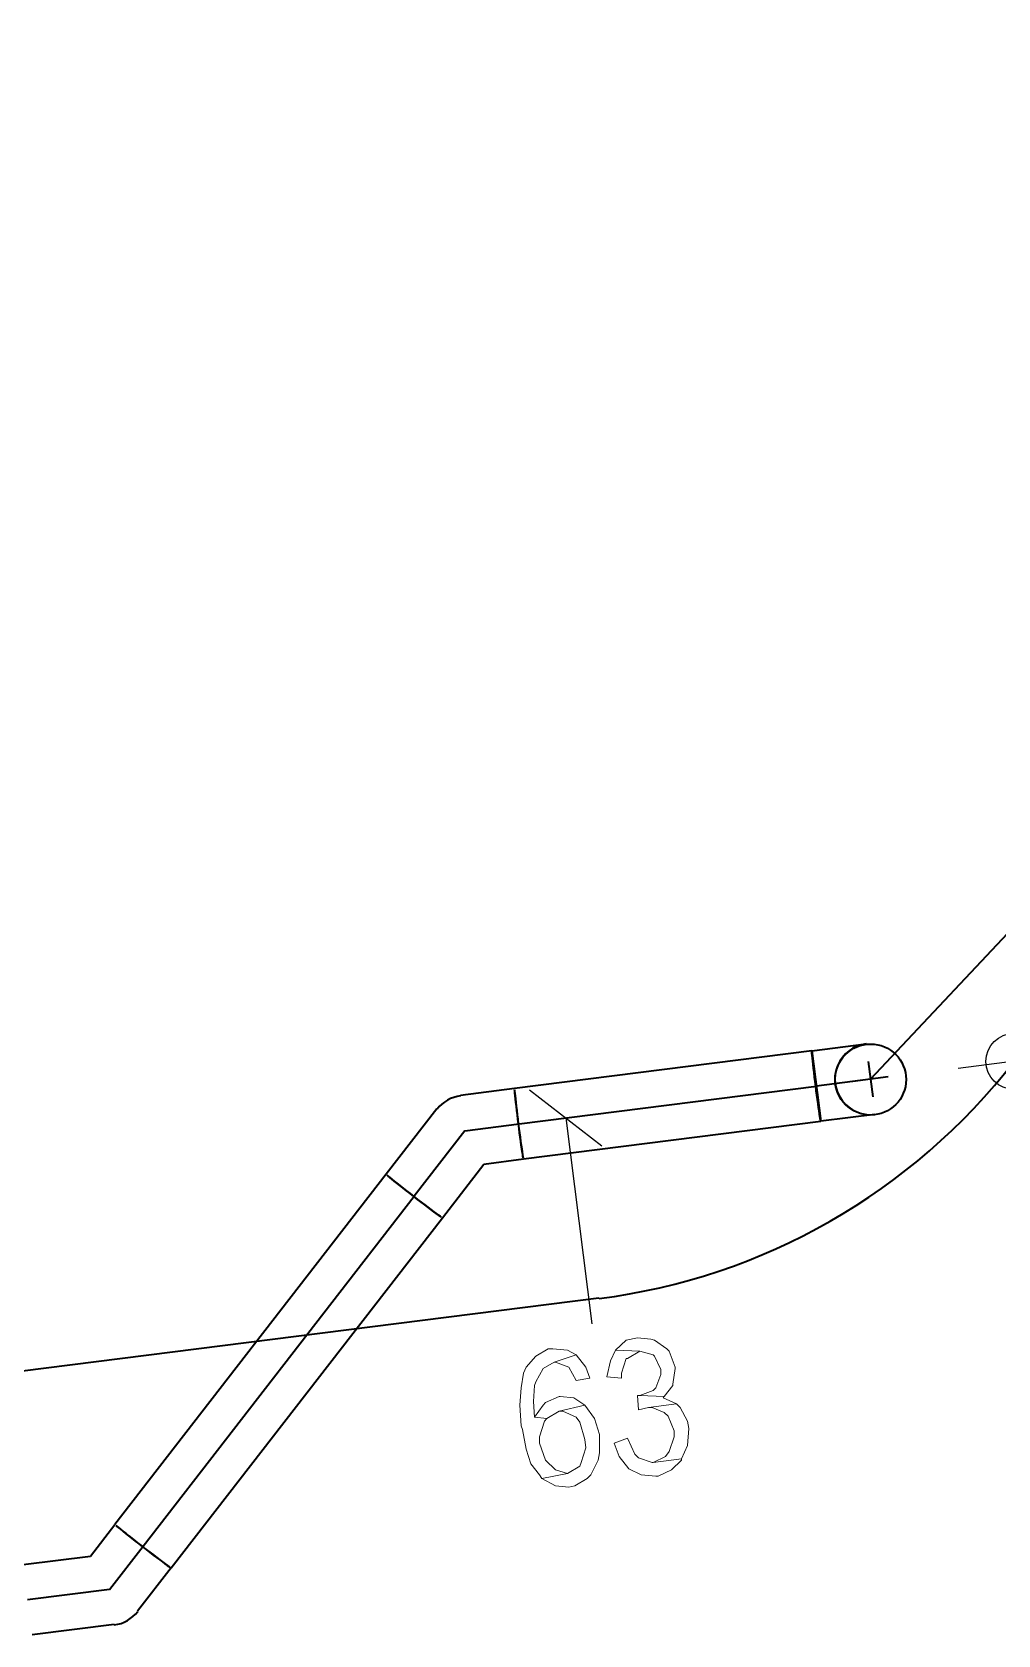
# Model space of a CAD drawing. Header units: metres. Extents: x 2713732.4 to 2713757.2, y 1226081.6 to 1226111.3.
# Drawn here: x 2713744.254 to 2713745.112, y 1226096.381 to 1226097.803 of the extents above; entities that cross this region are included whole.
import ezdxf

# ---------------------------------------------------------------- set-up
doc = ezdxf.new("R2010")
doc.units = ezdxf.units.M
doc.linetypes.add('DASHDOT', pattern=[1, 0.5, -0.25, 0, -0.25])
doc.layers.add('einlagen_boden_erstes_og', color=7, linetype='Continuous', true_color=0x000000)

msp = doc.modelspace()

# ---------------------------------------------------------------- linework, layer by layer
at = {"layer": 'einlagen_boden_erstes_og', "color": 6, "linetype": 'Continuous', "lineweight": 35, "true_color": 0xff00ff, "extrusion": (0.000477202, 0.001815, 0.999998)}
msp.add_line((2713744.9984, 1226096.8738, -0.1711), (2713745.8726, 1226097.8032, -0.1732), dxfattribs=at)
at = {"layer": 'einlagen_boden_erstes_og', "color": 36, "linetype": 'Continuous', "lineweight": 35, "true_color": 0x6a4015, "extrusion": (0.000477202, 0.001815, 0.999998)}
for p, q in [((2713744.9464, 1226096.899, -0.1712), (2713744.6825, 1226096.8655, -0.171)), ((2713744.9464, 1226096.899, -0.1712), (2713744.9945, 1226096.9051, -0.1712)), ((2713744.9544, 1226096.8365, -0.171), (2713744.9464, 1226096.899, -0.1712)), ((2713744.9464, 1226096.899, -0.1712), (2713744.9544, 1226096.8365, -0.171)), ((2713744.9465, 1226096.8966, -0.1712), (2713744.9464, 1226096.8979, -0.1712)), ((2713744.9467, 1226096.8948, -0.1712), (2713744.9465, 1226096.8966, -0.1712)), ((2713744.9469, 1226096.8925, -0.1711), (2713744.9467, 1226096.8948, -0.1712)), ((2713744.9472, 1226096.8898, -0.1711), (2713744.9469, 1226096.8925, -0.1711)), ((2713744.9735, 1226096.8931, -0.1712), (2713744.9712, 1226096.8897, -0.1712)), ((2713744.9763, 1226096.8962, -0.1712), (2713744.9735, 1226096.8931, -0.1712)), ((2713744.9794, 1226096.8989, -0.1712), (2713744.9763, 1226096.8962, -0.1712)), ((2713744.9828, 1226096.9012, -0.1712), (2713744.9794, 1226096.8989, -0.1712)), ((2713744.9865, 1226096.903, -0.1712), (2713744.9828, 1226096.9012, -0.1712)), ((2713744.9904, 1226096.9043, -0.1712), (2713744.9865, 1226096.903, -0.1712)), ((2713744.9945, 1226096.9051, -0.1712), (2713744.9904, 1226096.9043, -0.1712)), ((2713744.9475, 1226096.8867, -0.1711), (2713744.9472, 1226096.8898, -0.1711)), ((2713744.9479, 1226096.8833, -0.1711), (2713744.9475, 1226096.8867, -0.1711)), ((2713744.9483, 1226096.8796, -0.1711), (2713744.9479, 1226096.8833, -0.1711)), ((2713744.9488, 1226096.8757, -0.1711), (2713744.9483, 1226096.8796, -0.1711)), ((2713744.9672, 1226096.8781, -0.1711), (2713744.9669, 1226096.874, -0.1711)), ((2713744.968, 1226096.8821, -0.1711), (2713744.9672, 1226096.8781, -0.1711)), ((2713744.9694, 1226096.886, -0.1711), (2713744.968, 1226096.8821, -0.1711)), ((2713744.9712, 1226096.8897, -0.1712), (2713744.9694, 1226096.886, -0.1711)), ((2713744.6825, 1226096.8655, -0.171), (2713744.6345, 1226096.8594, -0.1709)), ((2713744.6826, 1226096.8631, -0.171), (2713744.6825, 1226096.8644, -0.171)), ((2713744.6825, 1226096.8644, -0.171), (2713744.6825, 1226096.8631, -0.171)), ((2713744.9493, 1226096.8717, -0.1711), (2713744.9488, 1226096.8757, -0.1711)), ((2713744.9498, 1226096.8677, -0.1711), (2713744.9493, 1226096.8717, -0.1711)), ((2713744.9503, 1226096.8636, -0.1711), (2713744.9498, 1226096.8677, -0.1711)), ((2713744.9508, 1226096.8596, -0.1711), (2713744.9503, 1226096.8636, -0.1711)), ((2713744.9669, 1226096.874, -0.1711), (2713744.9672, 1226096.8699, -0.1711)), ((2713744.9672, 1226096.8699, -0.1711), (2713744.968, 1226096.8658, -0.1711)), ((2713744.968, 1226096.8658, -0.1711), (2713744.9693, 1226096.8619, -0.1711)), ((2713744.6825, 1226096.8631, -0.171), (2713744.6827, 1226096.8613, -0.171)), ((2713744.6828, 1226096.8613, -0.171), (2713744.6826, 1226096.8631, -0.171)), ((2713744.6827, 1226096.8613, -0.171), (2713744.6829, 1226096.859, -0.171)), ((2713744.683, 1226096.859, -0.171), (2713744.6828, 1226096.8613, -0.171)), ((2713744.6829, 1226096.859, -0.171), (2713744.6832, 1226096.8563, -0.171)), ((2713744.6833, 1226096.8563, -0.171), (2713744.683, 1226096.859, -0.171)), ((2713744.6832, 1226096.8563, -0.171), (2713744.6835, 1226096.8532, -0.171)), ((2713744.6837, 1226096.8532, -0.171), (2713744.6833, 1226096.8563, -0.171)), ((2713744.6835, 1226096.8532, -0.171), (2713744.6839, 1226096.8498, -0.1709)), ((2713744.6841, 1226096.8498, -0.1709), (2713744.6837, 1226096.8532, -0.171)), ((2713744.6839, 1226096.8498, -0.1709), (2713744.6844, 1226096.8461, -0.1709)), ((2713744.6845, 1226096.8461, -0.1709), (2713744.6841, 1226096.8498, -0.1709)), ((2713744.9514, 1226096.8557, -0.1711), (2713744.9508, 1226096.8596, -0.1711)), ((2713744.9519, 1226096.852, -0.1711), (2713744.9514, 1226096.8557, -0.1711)), ((2713744.9523, 1226096.8486, -0.1711), (2713744.9519, 1226096.852, -0.1711)), ((2713744.9693, 1226096.8619, -0.1711), (2713744.9711, 1226096.8582, -0.1711)), ((2713744.9711, 1226096.8582, -0.1711), (2713744.9733, 1226096.8548, -0.1711)), ((2713744.9733, 1226096.8548, -0.1711), (2713744.9761, 1226096.8517, -0.1711)), ((2713744.9761, 1226096.8517, -0.1711), (2713744.9791, 1226096.8489, -0.1711)), ((2713744.6135, 1226096.8474, -0.1709), (2713744.5686, 1226096.7894, -0.1708)), ((2713744.6844, 1226096.8461, -0.1709), (2713744.6848, 1226096.8422, -0.1709)), ((2713744.685, 1226096.8423, -0.1709), (2713744.6845, 1226096.8461, -0.1709)), ((2713744.6848, 1226096.8422, -0.1709), (2713744.6853, 1226096.8382, -0.1709)), ((2713744.6855, 1226096.8383, -0.1709), (2713744.685, 1226096.8423, -0.1709)), ((2713744.6853, 1226096.8382, -0.1709), (2713744.6858, 1226096.8341, -0.1709)), ((2713744.686, 1226096.8342, -0.1709), (2713744.6855, 1226096.8383, -0.1709)), ((2713744.6904, 1226096.803, -0.1709), (2713744.9544, 1226096.8365, -0.171)), ((2713744.9528, 1226096.8456, -0.1711), (2713744.9523, 1226096.8486, -0.1711)), ((2713744.9532, 1226096.8429, -0.1711), (2713744.9528, 1226096.8456, -0.1711)), ((2713744.9535, 1226096.8406, -0.1711), (2713744.9532, 1226096.8429, -0.1711)), ((2713744.9538, 1226096.8388, -0.1711), (2713744.9535, 1226096.8406, -0.1711)), ((2713744.9541, 1226096.8375, -0.1711), (2713744.9538, 1226096.8388, -0.1711)), ((2713745.0024, 1226096.8426, -0.1711), (2713744.9544, 1226096.8365, -0.171)), ((2713744.9791, 1226096.8489, -0.1711), (2713744.9826, 1226096.8466, -0.1711)), ((2713744.9826, 1226096.8466, -0.1711), (2713744.9862, 1226096.8448, -0.1711)), ((2713744.9862, 1226096.8448, -0.1711), (2713744.9901, 1226096.8434, -0.1711)), ((2713744.9901, 1226096.8434, -0.1711), (2713744.9942, 1226096.8426, -0.1711)), ((2713744.9942, 1226096.8426, -0.1711), (2713744.9983, 1226096.8423, -0.1711)), ((2713744.9983, 1226096.8423, -0.1711), (2713745.0024, 1226096.8426, -0.1711)), ((2713744.6858, 1226096.8341, -0.1709), (2713744.6863, 1226096.8301, -0.1709)), ((2713744.6865, 1226096.8301, -0.1709), (2713744.686, 1226096.8342, -0.1709)), ((2713744.6863, 1226096.8301, -0.1709), (2713744.6869, 1226096.8261, -0.1709)), ((2713744.687, 1226096.8261, -0.1709), (2713744.6865, 1226096.8301, -0.1709)), ((2713744.6869, 1226096.8261, -0.1709), (2713744.6874, 1226096.8222, -0.1709)), ((2713744.6876, 1226096.8222, -0.1709), (2713744.687, 1226096.8261, -0.1709)), ((2713744.6874, 1226096.8222, -0.1709), (2713744.6879, 1226096.8185, -0.1709)), ((2713744.688, 1226096.8186, -0.1709), (2713744.6876, 1226096.8222, -0.1709)), ((2713744.6879, 1226096.8185, -0.1709), (2713744.6884, 1226096.8151, -0.1709)), ((2713744.6885, 1226096.8152, -0.1709), (2713744.688, 1226096.8186, -0.1709)), ((2713744.6884, 1226096.8151, -0.1709), (2713744.6888, 1226096.8121, -0.1709)), ((2713744.6889, 1226096.8121, -0.1709), (2713744.6885, 1226096.8152, -0.1709)), ((2713744.6888, 1226096.8121, -0.1709), (2713744.6892, 1226096.8094, -0.1709)), ((2713744.6893, 1226096.8094, -0.1709), (2713744.6889, 1226096.8121, -0.1709)), ((2713744.6892, 1226096.8094, -0.1709), (2713744.6896, 1226096.8071, -0.1709)), ((2713744.6897, 1226096.8071, -0.1709), (2713744.6893, 1226096.8094, -0.1709)), ((2713744.6896, 1226096.8071, -0.1709), (2713744.6899, 1226096.8053, -0.1709)), ((2713744.6899, 1226096.8053, -0.1709), (2713744.6897, 1226096.8071, -0.1709)), ((2713744.6184, 1226096.7508, -0.1707), (2713744.6553, 1226096.7985, -0.1708)), ((2713744.6553, 1226096.7985, -0.1708), (2713744.6904, 1226096.803, -0.1709)), ((2713744.6902, 1226096.804, -0.1709), (2713744.6899, 1226096.8053, -0.1709)), ((2713744.6899, 1226096.8053, -0.1709), (2713744.6901, 1226096.804, -0.1709)), ((2713744.5686, 1226096.7894, -0.1708), (2713744.3278, 1226096.4786, -0.1701)), ((2713744.5703, 1226096.7878, -0.1708), (2713744.5693, 1226096.7886, -0.1708)), ((2713744.5693, 1226096.7886, -0.1708), (2713744.5703, 1226096.7878, -0.1708)), ((2713744.5717, 1226096.7866, -0.1708), (2713744.5703, 1226096.7878, -0.1708)), ((2713744.5703, 1226096.7878, -0.1708), (2713744.5717, 1226096.7866, -0.1708)), ((2713744.5735, 1226096.7851, -0.1708), (2713744.5717, 1226096.7866, -0.1708)), ((2713744.5717, 1226096.7866, -0.1708), (2713744.5735, 1226096.7851, -0.1708)), ((2713744.5756, 1226096.7834, -0.1708), (2713744.5735, 1226096.7851, -0.1708)), ((2713744.5735, 1226096.7851, -0.1708), (2713744.5756, 1226096.7834, -0.1708)), ((2713744.578, 1226096.7815, -0.1708), (2713744.5756, 1226096.7834, -0.1708)), ((2713744.5756, 1226096.7834, -0.1708), (2713744.578, 1226096.7815, -0.1708)), ((2713744.5807, 1226096.7793, -0.1708), (2713744.578, 1226096.7815, -0.1708)), ((2713744.578, 1226096.7815, -0.1708), (2713744.5807, 1226096.7793, -0.1708)), ((2713744.5836, 1226096.7771, -0.1708), (2713744.5807, 1226096.7793, -0.1708)), ((2713744.5807, 1226096.7793, -0.1708), (2713744.5836, 1226096.7771, -0.1708)), ((2713744.5867, 1226096.7746, -0.1708), (2713744.5836, 1226096.7771, -0.1708)), ((2713744.5836, 1226096.7771, -0.1708), (2713744.5867, 1226096.7746, -0.1708)), ((2713744.5899, 1226096.7722, -0.1708), (2713744.5867, 1226096.7746, -0.1708)), ((2713744.5867, 1226096.7746, -0.1708), (2713744.5899, 1226096.7722, -0.1708)), ((2713744.5931, 1226096.7696, -0.1708), (2713744.5899, 1226096.7722, -0.1708)), ((2713744.5899, 1226096.7722, -0.1708), (2713744.5931, 1226096.7696, -0.1708)), ((2713744.5964, 1226096.7671, -0.1708), (2713744.5931, 1226096.7696, -0.1708)), ((2713744.5931, 1226096.7696, -0.1708), (2713744.5964, 1226096.7671, -0.1708)), ((2713744.5996, 1226096.7647, -0.1707), (2713744.5964, 1226096.7671, -0.1708)), ((2713744.5964, 1226096.7671, -0.1708), (2713744.5996, 1226096.7647, -0.1707)), ((2713744.6027, 1226096.7623, -0.1707), (2713744.5996, 1226096.7647, -0.1707)), ((2713744.5996, 1226096.7647, -0.1707), (2713744.6027, 1226096.7623, -0.1707)), ((2713744.3776, 1226096.44, -0.1701), (2713744.6184, 1226096.7508, -0.1707)), ((2713744.6056, 1226096.7601, -0.1707), (2713744.6027, 1226096.7623, -0.1707)), ((2713744.6027, 1226096.7623, -0.1707), (2713744.6056, 1226096.7601, -0.1707)), ((2713744.6083, 1226096.758, -0.1707), (2713744.6056, 1226096.7601, -0.1707)), ((2713744.6056, 1226096.7601, -0.1707), (2713744.6083, 1226096.758, -0.1707)), ((2713744.6108, 1226096.7561, -0.1707), (2713744.6083, 1226096.758, -0.1707)), ((2713744.6083, 1226096.758, -0.1707), (2713744.6108, 1226096.7561, -0.1707)), ((2713744.613, 1226096.7545, -0.1707), (2713744.6108, 1226096.7561, -0.1707)), ((2713744.6108, 1226096.7561, -0.1707), (2713744.613, 1226096.7545, -0.1707)), ((2713744.6149, 1226096.7532, -0.1707), (2713744.613, 1226096.7545, -0.1707)), ((2713744.613, 1226096.7545, -0.1707), (2713744.6149, 1226096.7532, -0.1707)), ((2713744.6164, 1226096.7521, -0.1707), (2713744.6149, 1226096.7532, -0.1707)), ((2713744.6149, 1226096.7532, -0.1707), (2713744.6164, 1226096.7521, -0.1707)), ((2713744.6174, 1226096.7514, -0.1707), (2713744.6164, 1226096.7521, -0.1707)), ((2713744.6164, 1226096.7521, -0.1707), (2713744.6174, 1226096.7514, -0.1707)), ((2713744.3061, 1226096.4506, -0.17), (2713744.3278, 1226096.4786, -0.1701)), ((2713744.3285, 1226096.4778, -0.1701), (2713744.3295, 1226096.477, -0.1701)), ((2713744.3285, 1226096.4778, -0.1701), (2713744.3295, 1226096.4769, -0.1701)), ((2713744.3295, 1226096.477, -0.1701), (2713744.331, 1226096.4758, -0.1701)), ((2713744.3295, 1226096.4769, -0.1701), (2713744.3309, 1226096.4757, -0.1701)), ((2713744.3309, 1226096.4757, -0.1701), (2713744.3327, 1226096.4743, -0.1701)), ((2713744.331, 1226096.4758, -0.1701), (2713744.3327, 1226096.4744, -0.1701)), ((2713744.3327, 1226096.4744, -0.1701), (2713744.3349, 1226096.4727, -0.1701)), ((2713744.3327, 1226096.4743, -0.1701), (2713744.3348, 1226096.4726, -0.1701)), ((2713744.3348, 1226096.4726, -0.1701), (2713744.3372, 1226096.4706, -0.1701)), ((2713744.3349, 1226096.4727, -0.1701), (2713744.3373, 1226096.4708, -0.1701)), ((2713744.3372, 1226096.4706, -0.1701), (2713744.3399, 1226096.4685, -0.1701)), ((2713744.3373, 1226096.4708, -0.1701), (2713744.34, 1226096.4686, -0.1701)), ((2713744.3399, 1226096.4685, -0.1701), (2713744.3428, 1226096.4662, -0.1701)), ((2713744.34, 1226096.4686, -0.1701), (2713744.3429, 1226096.4663, -0.1701)), ((2713744.3428, 1226096.4662, -0.1701), (2713744.3458, 1226096.4638, -0.1701)), ((2713744.3429, 1226096.4663, -0.1701), (2713744.346, 1226096.4639, -0.1701)), ((2713744.3458, 1226096.4638, -0.1701), (2713744.349, 1226096.4613, -0.1701)), ((2713744.346, 1226096.4639, -0.1701), (2713744.3491, 1226096.4615, -0.1701)), ((2713744.349, 1226096.4613, -0.1701), (2713744.3523, 1226096.4588, -0.1701)), ((2713744.3491, 1226096.4615, -0.1701), (2713744.3524, 1226096.4589, -0.1701)), ((2713744.3523, 1226096.4588, -0.1701), (2713744.3555, 1226096.4563, -0.1701)), ((2713744.3524, 1226096.4589, -0.1701), (2713744.3556, 1226096.4564, -0.1701)), ((2713744.3555, 1226096.4563, -0.1701), (2713744.3587, 1226096.4538, -0.1701)), ((2713744.3556, 1226096.4564, -0.1701), (2713744.3588, 1226096.454, -0.1701)), ((2713744.3587, 1226096.4538, -0.1701), (2713744.3618, 1226096.4514, -0.1701)), ((2713744.3588, 1226096.454, -0.1701), (2713744.3619, 1226096.4516, -0.1701)), ((2713744.3618, 1226096.4514, -0.1701), (2713744.3648, 1226096.4492, -0.1701)), ((2713744.3619, 1226096.4516, -0.1701), (2713744.3649, 1226096.4493, -0.1701)), ((2713744.2463, 1226096.443, -0.17), (2713744.3061, 1226096.4506, -0.17)), ((2713744.3776, 1226096.44, -0.1701), (2713744.3479, 1226096.4017, -0.17)), ((2713744.3648, 1226096.4492, -0.1701), (2713744.3675, 1226096.4472, -0.1701)), ((2713744.3649, 1226096.4493, -0.1701), (2713744.3676, 1226096.4473, -0.1701)), ((2713744.3675, 1226096.4472, -0.1701), (2713744.37, 1226096.4453, -0.1701)), ((2713744.3676, 1226096.4473, -0.1701), (2713744.3701, 1226096.4454, -0.1701)), ((2713744.37, 1226096.4453, -0.1701), (2713744.3722, 1226096.4437, -0.1701)), ((2713744.3701, 1226096.4454, -0.1701), (2713744.3723, 1226096.4438, -0.1701)), ((2713744.3722, 1226096.4437, -0.1701), (2713744.374, 1226096.4423, -0.1701)), ((2713744.3723, 1226096.4438, -0.1701), (2713744.3741, 1226096.4424, -0.1701)), ((2713744.374, 1226096.4423, -0.1701), (2713744.3755, 1226096.4413, -0.1701)), ((2713744.3741, 1226096.4424, -0.1701), (2713744.3756, 1226096.4413, -0.1701)), ((2713744.3755, 1226096.4413, -0.1701), (2713744.3766, 1226096.4405, -0.1701)), ((2713744.3756, 1226096.4413, -0.1701), (2713744.3766, 1226096.4406, -0.1701)), ((2713744.327, 1226096.3898, -0.1699), (2713744.2542, 1226096.3805, -0.1699))]:
    msp.add_line(p, q, dxfattribs=at)
at = {"layer": 'einlagen_boden_erstes_og', "color": 7, "linetype": 'DASHDOT', "lineweight": 25, "extrusion": (0.000477202, 0.001815, 0.999998)}
msp.add_line((2713745.0762, 1226096.8837, -0.1712), (2713745.1754, 1226096.8963, -0.1713), dxfattribs=at)
at = {"layer": 'einlagen_boden_erstes_og', "color": 36, "linetype": 'DASHDOT', "lineweight": 35, "true_color": 0x6a4015, "extrusion": (0.000477202, 0.001815, 0.999998)}
for p, q in [((2713744.9964, 1226096.8895, -0.1712), (2713745.0004, 1226096.8582, -0.1711)), ((2713744.6865, 1226096.8342, -0.1709), (2713744.9504, 1226096.8677, -0.1711)), ((2713744.9984, 1226096.8738, -0.1711), (2713744.9504, 1226096.8677, -0.1711)), ((2713745.0141, 1226096.8758, -0.1711), (2713744.9828, 1226096.8718, -0.1711)), ((2713744.6384, 1226096.8281, -0.1709), (2713744.5935, 1226096.7701, -0.1708)), ((2713744.6384, 1226096.8281, -0.1709), (2713744.6865, 1226096.8342, -0.1709)), ((2713744.3527, 1226096.4593, -0.1701), (2713744.5935, 1226096.7701, -0.1708)), ((2713744.323, 1226096.421, -0.17), (2713744.3527, 1226096.4593, -0.1701)), ((2713744.323, 1226096.421, -0.17), (2713744.2502, 1226096.4118, -0.1699))]:
    msp.add_line(p, q, dxfattribs=at)
at = {"layer": 'einlagen_boden_erstes_og', "color": 7, "linetype": 'Continuous', "lineweight": 25, "extrusion": (0.000477202, 0.001815, 0.999998)}
for p, q in [((2713744.6957, 1226096.8644, -0.171), (2713744.76, 1226096.8146, -0.1709)), ((2713744.7279, 1226096.8395, -0.1709), (2713744.7511, 1226096.6567, -0.1706))]:
    msp.add_line(p, q, dxfattribs=at)
at = {"layer": 'einlagen_boden_erstes_og', "color": 96, "linetype": 'Continuous', "lineweight": 35, "true_color": 0x008000, "extrusion": (0.000477202, 0.001815, 0.999998)}
msp.add_line((2713744.7573, 1226096.6795, -0.1707), (2713743.2032, 1226096.4822, -0.1696), dxfattribs=at)
at = {"layer": 'einlagen_boden_erstes_og', "color": 7, "lineweight": 0}
for points in [[(2713744.7915, 1226096.6443), (2713744.7817, 1226096.6421), (2713744.772, 1226096.6334), (2713744.7937, 1226096.6323), (2713744.7937, 1226096.6323), (2713744.8056, 1226096.6291), (2713744.8067, 1226096.628), (2713744.8122, 1226096.616), (2713744.8122, 1226096.6117), (2713744.8078, 1226096.5998), (2713744.8056, 1226096.5976), (2713744.7937, 1226096.5932), (2713744.8154, 1226096.5922), (2713744.823, 1226096.6019), (2713744.823, 1226096.603), (2713744.8252, 1226096.6171), (2713744.8252, 1226096.6182), (2713744.8198, 1226096.6323), (2713744.8176, 1226096.6345), (2713744.8067, 1226096.6421), (2713744.8035, 1226096.6432)], [(2713744.7166, 1226096.6345), (2713744.7122, 1226096.6345), (2713744.7014, 1226096.628), (2713744.6927, 1226096.6182), (2713744.6905, 1226096.6128), (2713744.6883, 1226096.5998), (2713744.6872, 1226096.5845), (2713744.6883, 1226096.5661), (2713744.6894, 1226096.5628), (2713744.6927, 1226096.5454), (2713744.697, 1226096.5324), (2713744.7046, 1226096.5226), (2713744.7068, 1226096.5194), (2713744.7296, 1226096.5237), (2713744.7187, 1226096.527), (2713744.71, 1226096.5357), (2713744.7046, 1226096.5509), (2713744.7046, 1226096.5563), (2713744.709, 1226096.5704), (2713744.7111, 1226096.5726), (2713744.7003, 1226096.5737), (2713744.6992, 1226096.5878), (2713744.7003, 1226096.6019), (2713744.7014, 1226096.6052), (2713744.7079, 1226096.6171), (2713744.7177, 1226096.6226), (2713744.7372, 1226096.6291), (2713744.7296, 1226096.6334)], [(2713744.7372, 1226096.6291), (2713744.7177, 1226096.6226), (2713744.7187, 1226096.6226), (2713744.7307, 1226096.6182), (2713744.7372, 1226096.6063), (2713744.7492, 1226096.6084), (2713744.7459, 1226096.6182)], [(2713744.772, 1226096.6334), (2713744.7676, 1226096.6237), (2713744.7644, 1226096.6095), (2713744.7774, 1226096.6084), (2713744.7774, 1226096.6128), (2713744.7817, 1226096.6258), (2713744.7828, 1226096.6258), (2713744.7937, 1226096.6323)], [(2713744.7231, 1226096.5922), (2713744.722, 1226096.5922), (2713744.71, 1226096.5867), (2713744.7079, 1226096.5845), (2713744.7003, 1226096.5737), (2713744.7111, 1226096.5726), (2713744.722, 1226096.5791), (2713744.7448, 1226096.5845), (2713744.735, 1226096.5911)], [(2713744.7448, 1226096.5845), (2713744.722, 1226096.5791), (2713744.7253, 1226096.5791), (2713744.7372, 1226096.5737), (2713744.7405, 1226096.5693), (2713744.7448, 1226096.5541), (2713744.7459, 1226096.5465), (2713744.7415, 1226096.5335), (2713744.7405, 1226096.5302), (2713744.7296, 1226096.5237), (2713744.7068, 1226096.5194), (2713744.7187, 1226096.5129), (2713744.7307, 1226096.5118), (2713744.7361, 1226096.5129), (2713744.747, 1226096.5194), (2713744.7502, 1226096.5226), (2713744.7568, 1226096.5357), (2713744.7578, 1226096.5422), (2713744.7578, 1226096.5574), (2713744.7578, 1226096.5585), (2713744.7535, 1226096.5726)], [(2713744.7915, 1226096.5932), (2713744.7926, 1226096.5802), (2713744.8013, 1226096.5824), (2713744.8263, 1226096.5856), (2713744.8143, 1226096.5911), (2713744.8154, 1226096.5922), (2713744.7937, 1226096.5932)], [(2713744.8263, 1226096.5856), (2713744.8013, 1226096.5824), (2713744.8046, 1226096.5824), (2713744.8154, 1226096.578), (2713744.8187, 1226096.5748), (2713744.8241, 1226096.5617), (2713744.8241, 1226096.5563), (2713744.8198, 1226096.5433), (2713744.8165, 1226096.5389), (2713744.8056, 1226096.5335), (2713744.8306, 1226096.5368), (2713744.8361, 1226096.5487), (2713744.8371, 1226096.5639), (2713744.8361, 1226096.5704), (2713744.8295, 1226096.5824)], [(2713744.7828, 1226096.5552), (2713744.7709, 1226096.5509), (2713744.7752, 1226096.5389), (2713744.7839, 1226096.5281), (2713744.7948, 1226096.5226), (2713744.8078, 1226096.5215), (2713744.81, 1226096.5215), (2713744.8219, 1226096.527), (2713744.8306, 1226096.5357), (2713744.8306, 1226096.5368), (2713744.8056, 1226096.5335), (2713744.8046, 1226096.5335), (2713744.7926, 1226096.5378), (2713744.7893, 1226096.5411)]]:
    msp.add_lwpolyline(points, close=True, dxfattribs=at)
at = {"layer": 'einlagen_boden_erstes_og', "color": 96, "linetype": 'Continuous', "lineweight": 25, "true_color": 0x008000, "extrusion": (0.000477202, 0.001815, 0.999998)}
msp.add_circle((2713744.8169, 1226092.5194, 3520.5086), 0.025, dxfattribs=at)
at = {"layer": 'einlagen_boden_erstes_og', "color": 36, "linetype": 'Continuous', "lineweight": 35, "true_color": 0x6a4015, "extrusion": (0.000477202, 0.001815, 0.999998)}
msp.add_circle((2713744.6895, 1226092.5033, 3520.5086), 0.0315, dxfattribs=at)
at = {"layer": 'einlagen_boden_erstes_og', "color": 96, "linetype": 'Continuous', "lineweight": 35, "true_color": 0x008000, "extrusion": (0.000477202, 0.001815, 0.999998)}
msp.add_arc((2713744.3786, 1226092.8589, 3520.5086), 0.5544, 277.2325, 322.2326, dxfattribs=at)
at = {"layer": 'einlagen_boden_erstes_og', "color": 36, "linetype": 'Continuous', "lineweight": 35, "true_color": 0x6a4015, "extrusion": (0.000477202, 0.001815, 0.999998)}
for centre, start, end in [((2713744.3295, 1226092.4576, 3520.5086), 97.2271, 142.2328), ((2713744.0141, 1226092.0505, 3520.5086), 277.2323, 322.2385)]:
    msp.add_arc(centre, 0.0315, start, end, dxfattribs=at)

doc.saveas('drawing.dxf')
